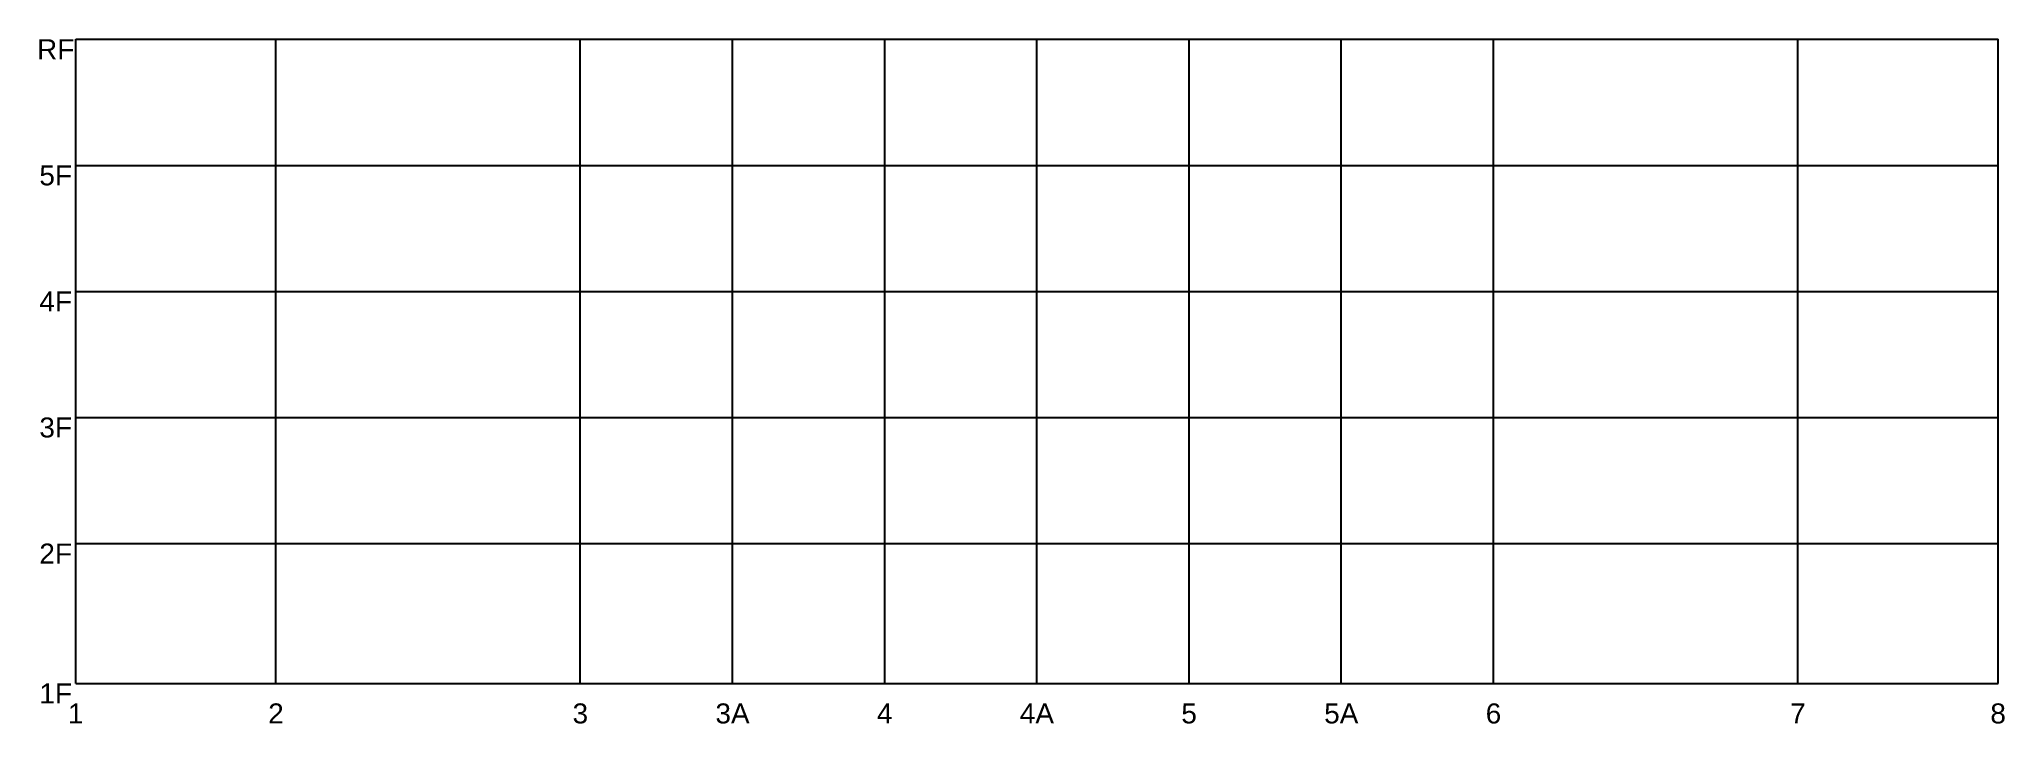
# Model space of a CAD drawing. Header units: millimetres. Extents: x -908 to 48164, y -1807 to 15295.
import ezdxf

# ---------------------------------------------------------------- set-up
doc = ezdxf.new("R2010")
doc.units = ezdxf.units.MM
doc.layers.add('standard', color=2, linetype='Continuous')
doc.styles.get("Standard").update_dxf_attribs({"font": 'arial.ttf'})

msp = doc.modelspace()

# ---------------------------------------------------------------- linework, layer by layer
at = {"layer": 'standard', "ltscale": 0.3}
for p, q in [((0, 15295), (5000, 15295)), ((0, 12145), (0, 15295)), ((5000, 15295), (12600, 15295)), ((5000, 12145), (5000, 15295)), ((12600, 15295), (16400, 15295)), ((12600, 12145), (12600, 15295)), ((16400, 15295), (20200, 15295)), ((16400, 12145), (16400, 15295)), ((20200, 15295), (24000, 15295)), ((20200, 12145), (20200, 15295)), ((24000, 15295), (27800, 15295)), ((24000, 12145), (24000, 15295)), ((27800, 15295), (31600, 15295)), ((27800, 12145), (27800, 15295)), ((31600, 15295), (35400, 15295)), ((31600, 12145), (31600, 15295)), ((35400, 15295), (43000, 15295)), ((35400, 12145), (35400, 15295)), ((43000, 15295), (48000, 15295)), ((43000, 12145), (43000, 15295)), ((48000, 12145), (48000, 15295)), ((0, 12145), (5000, 12145)), ((0, 8995), (0, 12145)), ((5000, 12145), (12600, 12145)), ((5000, 8995), (5000, 12145)), ((12600, 12145), (16400, 12145)), ((12600, 8995), (12600, 12145)), ((16400, 12145), (20200, 12145)), ((16400, 8995), (16400, 12145)), ((20200, 12145), (24000, 12145)), ((20200, 8995), (20200, 12145)), ((24000, 12145), (27800, 12145)), ((24000, 8995), (24000, 12145)), ((27800, 12145), (31600, 12145)), ((27800, 8995), (27800, 12145)), ((31600, 12145), (35400, 12145)), ((31600, 8995), (31600, 12145)), ((35400, 12145), (43000, 12145)), ((35400, 8995), (35400, 12145)), ((43000, 12145), (48000, 12145)), ((43000, 8995), (43000, 12145)), ((48000, 8995), (48000, 12145)), ((0, 8995), (5000, 8995)), ((0, 5845), (0, 8995)), ((5000, 8995), (12600, 8995)), ((5000, 5845), (5000, 8995)), ((12600, 8995), (16400, 8995)), ((12600, 5845), (12600, 8995)), ((16400, 8995), (20200, 8995)), ((16400, 5845), (16400, 8995)), ((20200, 8995), (24000, 8995)), ((20200, 5845), (20200, 8995)), ((24000, 8995), (27800, 8995)), ((24000, 5845), (24000, 8995)), ((27800, 8995), (31600, 8995)), ((27800, 5845), (27800, 8995)), ((31600, 8995), (35400, 8995)), ((31600, 5845), (31600, 8995)), ((35400, 8995), (43000, 8995)), ((35400, 5845), (35400, 8995)), ((43000, 8995), (48000, 8995)), ((43000, 5845), (43000, 8995)), ((48000, 5845), (48000, 8995)), ((0, 5845), (5000, 5845)), ((0, 2695), (0, 5845)), ((5000, 5845), (12600, 5845)), ((5000, 2695), (5000, 5845)), ((12600, 5845), (16400, 5845)), ((12600, 2695), (12600, 5845)), ((16400, 5845), (20200, 5845)), ((16400, 2695), (16400, 5845)), ((20200, 5845), (24000, 5845)), ((20200, 2695), (20200, 5845)), ((24000, 5845), (27800, 5845)), ((24000, 2695), (24000, 5845)), ((27800, 5845), (31600, 5845)), ((27800, 2695), (27800, 5845)), ((31600, 5845), (35400, 5845)), ((31600, 2695), (31600, 5845)), ((35400, 5845), (43000, 5845)), ((35400, 2695), (35400, 5845)), ((43000, 5845), (48000, 5845)), ((43000, 2695), (43000, 5845)), ((48000, 2695), (48000, 5845)), ((0, 2695), (5000, 2695)), ((0, -800), (0, 2695)), ((5000, 2695), (12600, 2695)), ((5000, -800), (5000, 2695)), ((12600, 2695), (16400, 2695)), ((12600, -800), (12600, 2695)), ((16400, 2695), (20200, 2695)), ((16400, -800), (16400, 2695)), ((20200, 2695), (24000, 2695)), ((20200, -800), (20200, 2695)), ((24000, 2695), (27800, 2695)), ((24000, -800), (24000, 2695)), ((27800, 2695), (31600, 2695)), ((27800, -800), (27800, 2695)), ((31600, 2695), (35400, 2695)), ((31600, -800), (31600, 2695)), ((35400, 2695), (43000, 2695)), ((35400, -800), (35400, 2695)), ((43000, 2695), (48000, 2695)), ((43000, -800), (43000, 2695)), ((48000, -800), (48000, 2695)), ((0, -800), (5000, -800)), ((5000, -800), (12600, -800)), ((12600, -800), (16400, -800)), ((16400, -800), (20200, -800)), ((20200, -800), (24000, -800)), ((24000, -800), (27800, -800)), ((27800, -800), (31600, -800)), ((31600, -800), (35400, -800)), ((35400, -800), (43000, -800)), ((43000, -800), (48000, -800))]:
    msp.add_line(p, q, dxfattribs=at)

# ---------------------------------------------------------------- texts
at = {"layer": 'standard', "char_height": 500, "attachment_point": 2, "line_spacing_factor": 1.1}
for s, insert, width in [('{RF}', (-500, 15295), 1000), ('{5F}', (-500, 12145), 1000), ('{4F}', (-500, 8995), 1000), ('{3F}', (-500, 5845), 1000), ('{2F}', (-500, 2695), 1000), ('{1F}', (-500, -800), 1000), ('{1}', (0, -1300), 500), ('{2}', (5000, -1300), 500), ('{3}', (12600, -1300), 500), ('{3A}', (16400, -1300), 1000), ('{4}', (20200, -1300), 500), ('{4A}', (24000, -1300), 1000), ('{5}', (27800, -1300), 500), ('{5A}', (31600, -1300), 1000), ('{6}', (35400, -1300), 500), ('{7}', (43000, -1300), 500), ('{8}', (48000, -1300), 500)]:
    msp.add_mtext(s, dxfattribs=dict(at, insert=insert, width=width))

doc.saveas('drawing.dxf')
